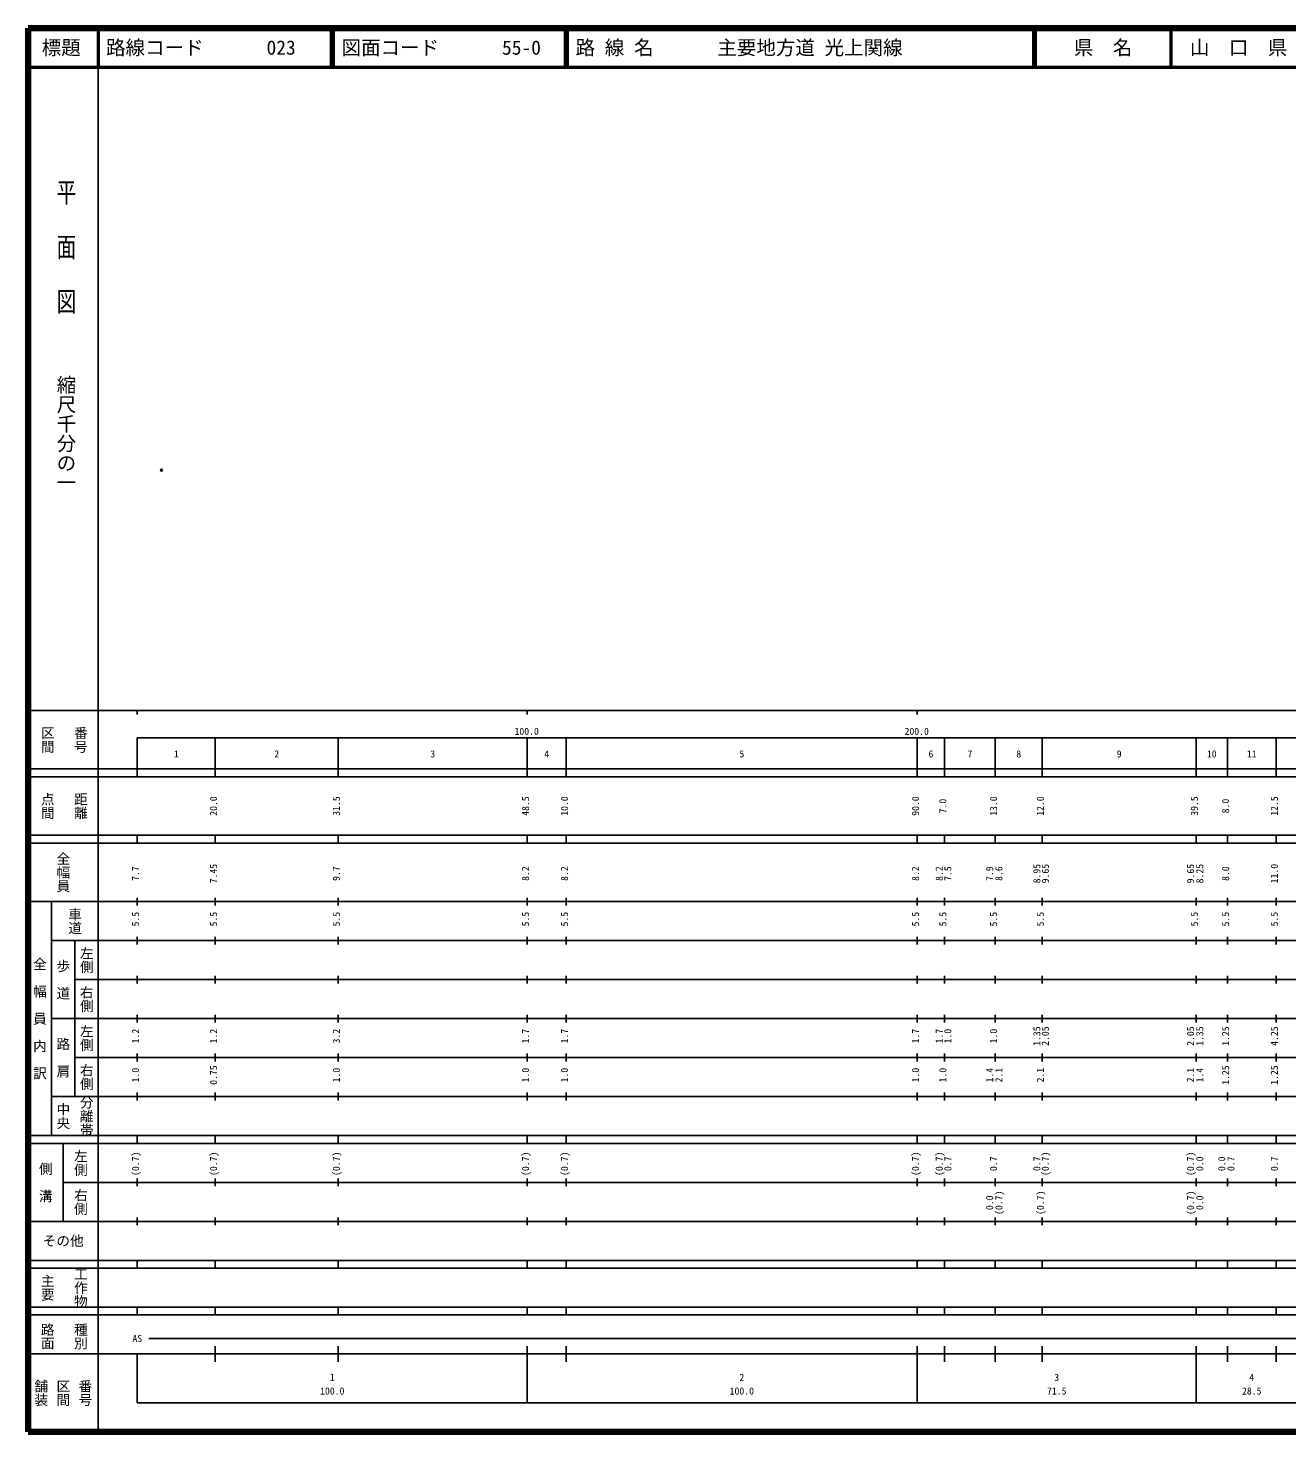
# Model space of a CAD drawing. Units: millimetres on the paper. Extents: x 40 to 680, y 20 to 380.
# Drawn here: x 40 to 362.8, y 20 to 380 of the extents above; entities that cross this region are included whole.
import ezdxf
from ezdxf.enums import TextEntityAlignment as Align

# ---------------------------------------------------------------- set-up
doc = ezdxf.new("R2010")
doc.units = ezdxf.units.MM
doc.header["$PDMODE"] = 32
doc.header["$PDSIZE"] = 0.5
doc.layers.add('M-OTRS', color=6, linetype='Continuous')
doc.layers.add('M-TTL-TXT', color=7, linetype='Continuous')
for name, color, linetype, lineweight in [('M-TTL', 2, 'Continuous', 140), ('M-TTL-BAND', 7, 'Continuous', 25), ('M-TTL-LINE', 7, 'Continuous', 50)]:
    doc.layers.add(name, color=color, linetype=linetype, lineweight=lineweight)
doc.styles.add('@ＭＳ ゴシック', font='')
doc.styles.add('ＭＳ ゴシック', font='')
doc.styles.get('@ＭＳ ゴシック').set_extended_font_data('@MS Gothic')
doc.styles.get('ＭＳ ゴシック').set_extended_font_data('MS Gothic')

msp = doc.modelspace()

# ---------------------------------------------------------------- linework, layer by layer
at = {"layer": 'M-OTRS'}
msp.add_point((74.235, 266.658), dxfattribs=at)
at = {"layer": 'M-TTL'}
for p, q in [((40, 380), (40, 20)), ((680, 380), (40, 380)), ((40, 20), (680, 20))]:
    msp.add_line(p, q, dxfattribs=at)
at = {"layer": 'M-TTL-BAND'}
for p, q in [((58, 370), (58, 20)), ((40, 205), (579, 205)), ((68, 205), (68, 204)), ((168, 205), (168, 204)), ((268, 205), (268, 204)), ((68, 198), (579, 198)), ((68, 198), (68, 188)), ((88, 188), (88, 198)), ((119.5, 188), (119.5, 198)), ((168, 188), (168, 198)), ((178, 188), (178, 198)), ((268, 188), (268, 198)), ((275, 188), (275, 198)), ((288, 188), (288, 198)), ((300, 188), (300, 198)), ((339.5, 188), (339.5, 198)), ((347.5, 188), (347.5, 198)), ((360, 188), (360, 198)), ((40, 190), (579, 190)), ((40, 188), (579, 188)), ((40, 173), (579, 173)), ((68, 171), (68, 173)), ((88, 171), (88, 173)), ((119.5, 171), (119.5, 173)), ((168, 171), (168, 173)), ((178, 171), (178, 173)), ((268, 171), (268, 173)), ((275, 171), (275, 173)), ((288, 171), (288, 173)), ((300, 171), (300, 173)), ((339.5, 171), (339.5, 173)), ((347.5, 171), (347.5, 173)), ((360, 171), (360, 173)), ((40, 171), (579, 171)), ((40, 156), (579, 156)), ((46, 96), (46, 156)), ((68, 155), (68, 157)), ((88, 155), (88, 157)), ((119.5, 155), (119.5, 157)), ((168, 155), (168, 157)), ((178, 155), (178, 157)), ((268, 155), (268, 157)), ((275, 155), (275, 157)), ((288, 155), (288, 157)), ((300, 155), (300, 157)), ((339.5, 155), (339.5, 157)), ((347.5, 155), (347.5, 157)), ((360, 155), (360, 157)), ((46, 146), (579, 146)), ((52, 146), (52, 106)), ((68, 145), (68, 147)), ((88, 145), (88, 147)), ((119.5, 145), (119.5, 147)), ((168, 145), (168, 147)), ((178, 145), (178, 147)), ((268, 145), (268, 147)), ((275, 145), (275, 147)), ((288, 145), (288, 147)), ((300, 145), (300, 147)), ((339.5, 145), (339.5, 147)), ((347.5, 145), (347.5, 147)), ((360, 145), (360, 147)), ((68, 135), (68, 137)), ((88, 135), (88, 137)), ((119.5, 135), (119.5, 137)), ((168, 135), (168, 137)), ((178, 135), (178, 137)), ((268, 135), (268, 137)), ((275, 135), (275, 137)), ((288, 135), (288, 137)), ((300, 135), (300, 137)), ((339.5, 135), (339.5, 137)), ((347.5, 135), (347.5, 137)), ((360, 135), (360, 137)), ((52, 136), (579, 136)), ((46, 126), (579, 126)), ((68, 125), (68, 127)), ((88, 125), (88, 127)), ((119.5, 125), (119.5, 127)), ((168, 125), (168, 127)), ((178, 125), (178, 127)), ((268, 125), (268, 127)), ((275, 125), (275, 127)), ((288, 125), (288, 127)), ((300, 125), (300, 127)), ((339.5, 125), (339.5, 127)), ((347.5, 125), (347.5, 127)), ((360, 125), (360, 127)), ((52, 116), (579, 116)), ((68, 115), (68, 117)), ((88, 115), (88, 117)), ((119.5, 115), (119.5, 117)), ((168, 115), (168, 117)), ((178, 115), (178, 117)), ((268, 115), (268, 117)), ((275, 115), (275, 117)), ((288, 115), (288, 117)), ((300, 115), (300, 117)), ((339.5, 115), (339.5, 117)), ((347.5, 115), (347.5, 117)), ((360, 115), (360, 117)), ((46, 106), (579, 106)), ((68, 105), (68, 107)), ((88, 105), (88, 107)), ((119.5, 105), (119.5, 107)), ((168, 105), (168, 107)), ((178, 105), (178, 107)), ((268, 105), (268, 107)), ((275, 105), (275, 107)), ((288, 105), (288, 107)), ((300, 105), (300, 107)), ((339.5, 105), (339.5, 107)), ((347.5, 105), (347.5, 107)), ((360, 105), (360, 107)), ((40, 96), (579, 96)), ((40, 94), (579, 94)), ((49, 94), (49, 74)), ((68, 94), (68, 96)), ((88, 94), (88, 96)), ((119.5, 94), (119.5, 96)), ((168, 94), (168, 96)), ((178, 94), (178, 96)), ((268, 94), (268, 96)), ((275, 94), (275, 96)), ((288, 94), (288, 96)), ((300, 94), (300, 96)), ((339.5, 94), (339.5, 96)), ((347.5, 94), (347.5, 96)), ((360, 94), (360, 96)), ((49, 84), (579, 84)), ((68, 83), (68, 85)), ((88, 83), (88, 85)), ((119.5, 83), (119.5, 85)), ((168, 83), (168, 85)), ((178, 83), (178, 85)), ((268, 83), (268, 85)), ((275, 83), (275, 85)), ((288, 83), (288, 85)), ((300, 83), (300, 85)), ((339.5, 83), (339.5, 85)), ((347.5, 83), (347.5, 85)), ((360, 83), (360, 85)), ((40, 74), (579, 74)), ((68, 73), (68, 75)), ((88, 73), (88, 75)), ((119.5, 73), (119.5, 75)), ((168, 73), (168, 75)), ((178, 73), (178, 75)), ((268, 73), (268, 75)), ((275, 73), (275, 75)), ((288, 73), (288, 75)), ((300, 73), (300, 75)), ((339.5, 73), (339.5, 75)), ((347.5, 73), (347.5, 75)), ((360, 73), (360, 75)), ((40, 64), (579, 64)), ((40, 62), (579, 62)), ((68, 62), (68, 64)), ((88, 62), (88, 64)), ((119.5, 62), (119.5, 64)), ((168, 62), (168, 64)), ((178, 62), (178, 64)), ((268, 62), (268, 64)), ((275, 62), (275, 64)), ((288, 62), (288, 64)), ((300, 62), (300, 64)), ((339.5, 62), (339.5, 64)), ((347.5, 62), (347.5, 64)), ((360, 62), (360, 64)), ((40, 52), (579, 52)), ((68, 50), (68, 52)), ((88, 50), (88, 52)), ((119.5, 50), (119.5, 52)), ((168, 50), (168, 52)), ((178, 50), (178, 52)), ((268, 50), (268, 52)), ((275, 50), (275, 52)), ((288, 50), (288, 52)), ((300, 50), (300, 52)), ((339.5, 50), (339.5, 52)), ((347.5, 50), (347.5, 52)), ((360, 50), (360, 52)), ((40, 50), (579, 50)), ((71, 44), (565, 44)), ((40, 40), (579, 40)), ((68, 40), (68, 27.5)), ((88, 38), (88, 42)), ((119.5, 38), (119.5, 42)), ((168, 27.5), (168, 42)), ((178, 38), (178, 42)), ((268, 27.5), (268, 42)), ((275, 38), (275, 42)), ((288, 38), (288, 42)), ((300, 38), (300, 42)), ((339.5, 27.5), (339.5, 42)), ((347.5, 38), (347.5, 42)), ((360, 38), (360, 42)), ((68, 27.5), (579, 27.5))]:
    msp.add_line(p, q, dxfattribs=at)
at = {"layer": 'M-TTL-LINE'}
for p, q in [((58, 380), (58, 370)), ((117.75, 380), (117.75, 370)), ((118.25, 380), (118.25, 370)), ((177.75, 380), (177.75, 370)), ((178.25, 380), (178.25, 370)), ((297.75, 380), (297.75, 370)), ((298.25, 380), (298.25, 370)), ((333, 380), (333, 370)), ((40, 370), (680, 370))]:
    msp.add_line(p, q, dxfattribs=at)

# ---------------------------------------------------------------- texts
at = {"layer": 'M-TTL-BAND', "style": '@ＭＳ ゴシック', "width": 1.4}
msp.add_text('平  面  図', height=3.666, rotation=270, dxfattribs=at).set_placement((49.777, 306.475), align=Align.MIDDLE_RIGHT)
at = {"layer": 'M-TTL-BAND', "style": '@ＭＳ ゴシック'}
msp.add_text('縮尺千分の一', height=3.666, rotation=270, dxfattribs=at).set_placement((49.777, 261.03), align=Align.MIDDLE_RIGHT)
for s, p in [('区間', (45, 197.5)), ('番号', (53.5, 197.5)), ('点間', (45, 180.5)), ('距離', (53.5, 180.5)), ('全幅員', (49, 163.5)), ('車道', (52, 151)), ('左側', (55, 141)), ('全\u3000幅\u3000員\u3000内\u3000訳', (43, 126)), ('歩\u3000道', (49, 136)), ('右側', (55, 131)), ('左側', (55, 121)), ('路\u3000肩', (49, 116)), ('右側', (55, 111)), ('分離帯', (55, 101)), ('中央', (49, 101)), ('左側', (53.5, 89)), ('側\u3000溝', (44.5, 84)), ('右側', (53.5, 79)), ('工作物', (53.5, 57)), ('主要', (45, 57)), ('路面', (45, 44.5)), ('種別', (53.5, 44.5)), ('舗装', (43.333, 30)), ('区間', (49, 30)), ('番号', (54.667, 30))]:
    msp.add_text(s, height=2.566, rotation=270, dxfattribs=at).set_placement(p, align=Align.MIDDLE_CENTER)
at = {"layer": 'M-TTL-BAND', "style": 'ＭＳ ゴシック'}
for s, p in [('100.0', (167.844, 198.195)), ('200.0', (267.844, 198.195)), ('1', (78, 192.405)), ('2', (103.75, 192.405)), ('3', (143.75, 192.405)), ('4', (173, 192.405)), ('5', (223, 192.405)), ('6', (271.5, 192.405)), ('7', (281.5, 192.405)), ('8', (294, 192.405)), ('9', (319.75, 192.405)), ('10', (343.5, 192.405)), ('11', (353.75, 192.405)), ('AS', (68, 42.5)), ('1', (118, 32.523)), ('2', (223, 32.523)), ('3', (303.75, 32.523)), ('4', (353.75, 32.523)), ('100.0', (118, 29.033)), ('100.0', (223, 29.033)), ('71.5', (303.75, 29.033)), ('28.5', (353.75, 29.033))]:
    msp.add_text(s, height=1.833, dxfattribs=at).set_placement(p, align=Align.BOTTOM_CENTER)
for s, p in [('20.0', (89, 180.5)), ('31.5', (120.5, 180.5)), ('48.5', (169, 180.5)), ('10.0', (179, 180.5)), ('90.0', (269, 180.5)), ('7.0', (276, 180.5)), ('13.0', (289, 180.5)), ('12.0', (301, 180.5)), ('39.5', (340.5, 180.5)), ('8.0', (348.5, 180.5)), ('12.5', (361, 180.5)), ('7.7', (69, 163.174)), ('7.45', (89, 163.174)), ('9.7', (120.5, 163.174)), ('8.2', (169, 163.174)), ('8.2', (179, 163.174)), ('8.2', (269, 163.174)), ('8.2', (275.073, 163.174)), ('7.5', (277.282, 163.174)), ('7.9', (288, 163.174)), ('8.6', (290.37, 163.174)), ('8.95', (300.1, 163.174)), ('9.65', (302.272, 163.174)), ('9.65', (339.5, 163.174)), ('8.25', (341.87, 163.174)), ('8.0', (348.5, 163.174)), ('11.0', (361, 163.174)), ('5.5', (69, 151.5)), ('5.5', (89, 151.5)), ('5.5', (120.5, 151.5)), ('5.5', (169, 151.5)), ('5.5', (179, 151.5)), ('5.5', (269, 151.5)), ('5.5', (276, 151.5)), ('5.5', (289, 151.5)), ('5.5', (301, 151.5)), ('5.5', (340.5, 151.5)), ('5.5', (348.5, 151.5)), ('5.5', (361, 151.5)), ('1.2', (69, 121.5)), ('1.2', (89, 121.5)), ('3.2', (120.5, 121.5)), ('1.7', (169, 121.5)), ('1.7', (179, 121.5)), ('1.7', (269, 121.5)), ('1.7', (275.073, 121.5)), ('1.0', (277.282, 121.5)), ('1.0', (289, 121.5)), ('1.35', (300.1, 121.5)), ('2.05', (302.272, 121.5)), ('2.05', (339.5, 121.5)), ('1.35', (341.87, 121.5)), ('1.25', (348.5, 121.5)), ('4.25', (361, 121.5)), ('1.0', (69, 111.5)), ('0.75', (89, 111.5)), ('1.0', (120.5, 111.5)), ('1.0', (169, 111.5)), ('1.0', (179, 111.5)), ('1.0', (269, 111.5)), ('1.0', (276, 111.5)), ('1.4', (288, 111.5)), ('2.1', (290.37, 111.5)), ('2.1', (301, 111.5)), ('2.1', (339.5, 111.5)), ('1.4', (341.87, 111.5)), ('1.25', (348.5, 111.5)), ('1.25', (361, 111.5)), ('(0.7)', (69, 88.764)), ('(0.7)', (89, 88.764)), ('(0.7)', (120.5, 88.764)), ('(0.7)', (169, 88.764)), ('(0.7)', (179, 88.764)), ('(0.7)', (269, 88.764)), ('(0.7)', (275.073, 88.764)), ('0.7', (277.282, 88.764)), ('0.7', (289, 88.764)), ('0.7', (300.1, 88.764)), ('(0.7)', (302.272, 88.764)), ('(0.7)', (339.5, 88.764)), ('0.0', (341.87, 88.764)), ('0.0', (347.5, 88.764)), ('0.7', (349.87, 88.764)), ('0.7', (361, 88.764)), ('0.0', (288, 78.764)), ('(0.7)', (290.37, 78.764)), ('(0.7)', (301, 78.764)), ('(0.7)', (339.5, 78.764)), ('0.0', (341.87, 78.764))]:
    msp.add_text(s, height=1.833, rotation=90, dxfattribs=at).set_placement(p, align=Align.BOTTOM_CENTER)
msp.add_text('その他', height=2.566, dxfattribs=at).set_placement((49, 69), align=Align.MIDDLE_CENTER)
at = {"layer": 'M-TTL-TXT', "style": 'ＭＳ ゴシック'}
for s, p in [('標題', (48.5, 375)), ('県\u3000名', (315.625, 375)), ('山\u3000口\u3000県', (350.375, 375))]:
    msp.add_text(s, height=3.666, dxfattribs=at).set_placement(p, align=Align.MIDDLE_CENTER)
for s, p in [('路線コード', (60, 375)), ('023', (101.142, 375)), ('図面コード', (120.38, 375)), ('55-0', (161.521, 375)), ('路 線 名', (180.38, 375)), ('主要地方道 光上関線', (216.734, 375))]:
    msp.add_text(s, height=3.666, dxfattribs=at).set_placement(p, align=Align.MIDDLE_LEFT)

doc.saveas('drawing.dxf')
